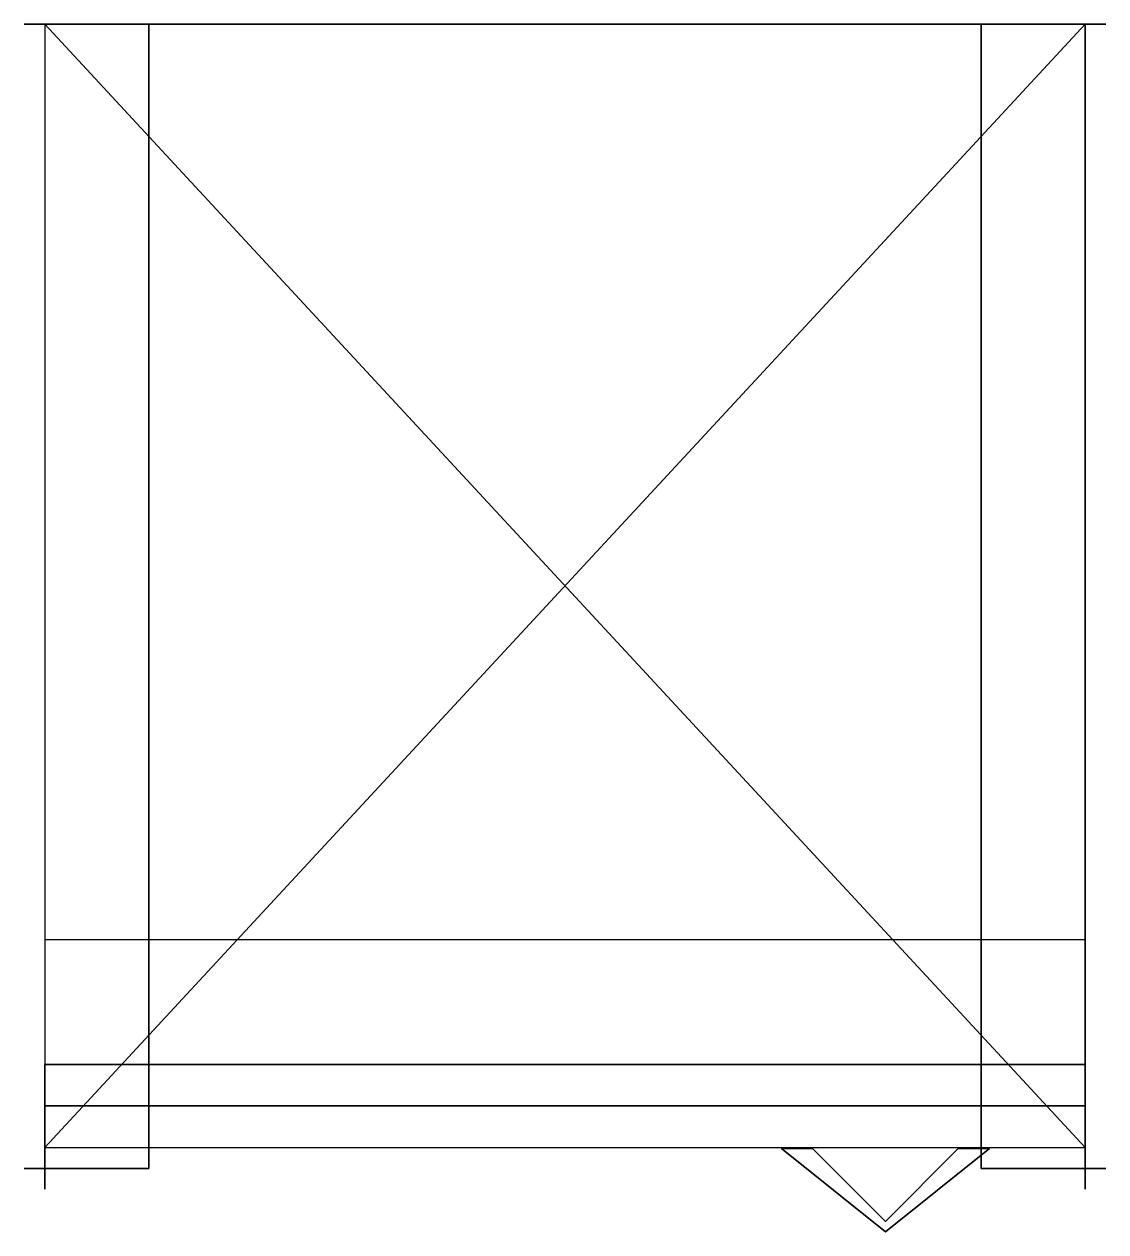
# Model space of a CAD drawing. Extents: x -10 to 510, y -140 to 440.
import ezdxf

# ---------------------------------------------------------------- set-up
doc = ezdxf.new("R2010")
doc.units = 0
doc.header["$LTSCALE"] = 100
doc.header["$MEASUREMENT"] = 0
doc.layers.get('0').update_dxf_attribs({"linetype": 'CONTINUOUS'})
for name, color, linetype in [('BASE', 4, 'CONTINUOUS'), ('WT', 2, 'CONTINUOUS'), ('YIMA', 4, 'CONTINUOUS'), ('ZCYAN', 4, 'CONTINUOUS'), ('ZHANDLED', 1, 'CONTINUOUS')]:
    doc.layers.add(name, color=color, linetype=linetype)

# ---------------------------------------------------------------- blocks, each defined once
blk = doc.blocks.new('CR36')
at = {"layer": 'ZCYAN', "extrusion": (1, 0, -1.83772e-16)}
for p, q in [((0, 0, 36), (0, 50, 36)), ((0, 50), (0, 0)), ((0, 0, 36), (0, -10, 26)), ((0, -10, 10), (0, 0)), ((0, -10, 10), (0, -10, 26))]:
    blk.add_line(p, q, dxfattribs=at)
at = {"layer": 'ZCYAN'}
for points, invisible_edges in [([(0, 0, 36), (0, 0), (0, 50), (0, 50, 36)], 1), ([(1, 0, 36), (1, 0), (1, 50), (1, 50, 36)], 1), ([(0, 0, 36), (0, -10, 26), (0, -10, 10), (0, 0)], 8), ([(1, 0, 36), (1, -10, 26), (1, -10, 10), (1, 0)], 8)]:
    blk.add_3dface(points, dxfattribs=dict(at, invisible_edges=invisible_edges))
blk.add_3dface([(0, 50, 36), (1, 50, 36), (1, 50), (0, 50)], dxfattribs=at)
blk = doc.blocks.new('ZHANDLED')
at = {"layer": 'ZHANDLED'}
for p, q in [((-50, -0.5, -7.5), (-35, -0.5, -7.5)), ((35, -0.5, -7.5), (50, -0.5, -7.5))]:
    blk.add_line(p, q, dxfattribs=at)
for points in [[(-50, -0.5, 7.5), (0, -40.5, 2.5), (0, -40.5, -2.5), (-50, -0.5, -7.5)], [(-35, -0.5, 7.5), (0, -35.5, 2.5), (0, -35.5, -2.5), (-35, -0.5, -7.5)], [(0, -40.5, 2.5), (50, -0.5, 7.5), (50, -0.5, -7.5), (0, -40.5, -2.5)], [(0, -35.5, 2.5), (35, -0.5, 7.5), (35, -0.5, -7.5), (0, -35.5, -2.5)]]:
    blk.add_3dface(points, dxfattribs=at)
blk = doc.blocks.new('BT05085L')
at = {"layer": 'BASE'}
for p, q in [((0, 0), (0, -440)), ((0, 0, 160), (0, -520, 160)), ((500, 0, 820), (0, 0, 820)), ((500, -440), (500, 0)), ((500, -520, 160), (500, 0, 160)), ((0, -440), (500, -440)), ((0, -520, 160), (500, -520, 160)), ((0, -520, 160), (0, -540, 160)), ((500, -520, 160), (0, -520, 160)), ((500, -540, 160), (500, -520, 160)), ((0, -540, 160), (500, -540, 160))]:
    blk.add_line(p, q, dxfattribs=at)
blk.add_3dface([(0, -520, 800), (0, -540, 800), (500, -540, 800), (500, -520, 800)], dxfattribs=at)
at = {"layer": 'YIMA'}
for p, q in [((0, -520, 672), (0, -540, 672)), ((500, -540, 672), (500, -520, 672)), ((0, -540, 672), (500, -540, 672))]:
    blk.add_line(p, q, dxfattribs=at)
at = {"layer": 'BASE'}
blk.add_blockref('ZHANDLED', (404, -540, 764), dxfattribs=at)
blk = doc.blocks.new('TU05014L')
at = {"layer": 'BASE'}
for p, q in [((0, 0), (0, -520)), ((500, 0), (500, -520)), ((0, -520, -20), (0, -540, -20)), ((0, -520, 876), (0, -540, 876)), ((500, -540, -20), (500, -520, -20)), ((500, -540, 876), (500, -520, 876)), ((0, -540, -20), (500, -540, -20)), ((0, -540, 876), (500, -540, 876))]:
    blk.add_line(p, q, dxfattribs=at)
blk.add_3dface([(0, -520, 1388), (0, -540, 1388), (500, -540, 1388), (500, -520, 1388)], dxfattribs=at)
at = {"layer": 'WT', "color": 7}
for p, q in [((0, 0, 1387), (500, -540, 1387)), ((0, -540, 1387), (500, 0, 1387))]:
    blk.add_line(p, q, dxfattribs=at)
at = {"layer": 'WT', "color": 4}
blk.add_3dface([(0, 0, 1388), (0, -540, 1388), (500, -540, 1388), (500, 0, 1388)], dxfattribs=at)
at = {"layer": 'BASE'}
for p in [(404, -540, 912), (404, -540, 16)]:
    blk.add_blockref('ZHANDLED', p, dxfattribs=at)

msp = doc.modelspace()

# ---------------------------------------------------------------- linework, layer by layer
at = {"color": 4, "linetype": 'CONTINUOUS'}
msp.add_3dface([(500, 440, 2208), (0, 440, 2208), (0, 440), (500, 440)], dxfattribs=at)

# ---------------------------------------------------------------- block references
at = {"xscale": 550}
for p, rotation in [((0, 440, 2208), 270), ((500, -110, 2208), 90)]:
    msp.add_blockref('CR36', p, dxfattribs=dict(at, rotation=rotation))
msp.add_blockref('BT05085L', (0, 440))
at = {"color": 4}
msp.add_blockref('TU05014L', (0, 440, 820), dxfattribs=at)
at = {"xscale": 500}
msp.add_blockref('CR36', (0, -110, 2208), dxfattribs=at)

doc.saveas('drawing.dxf')
